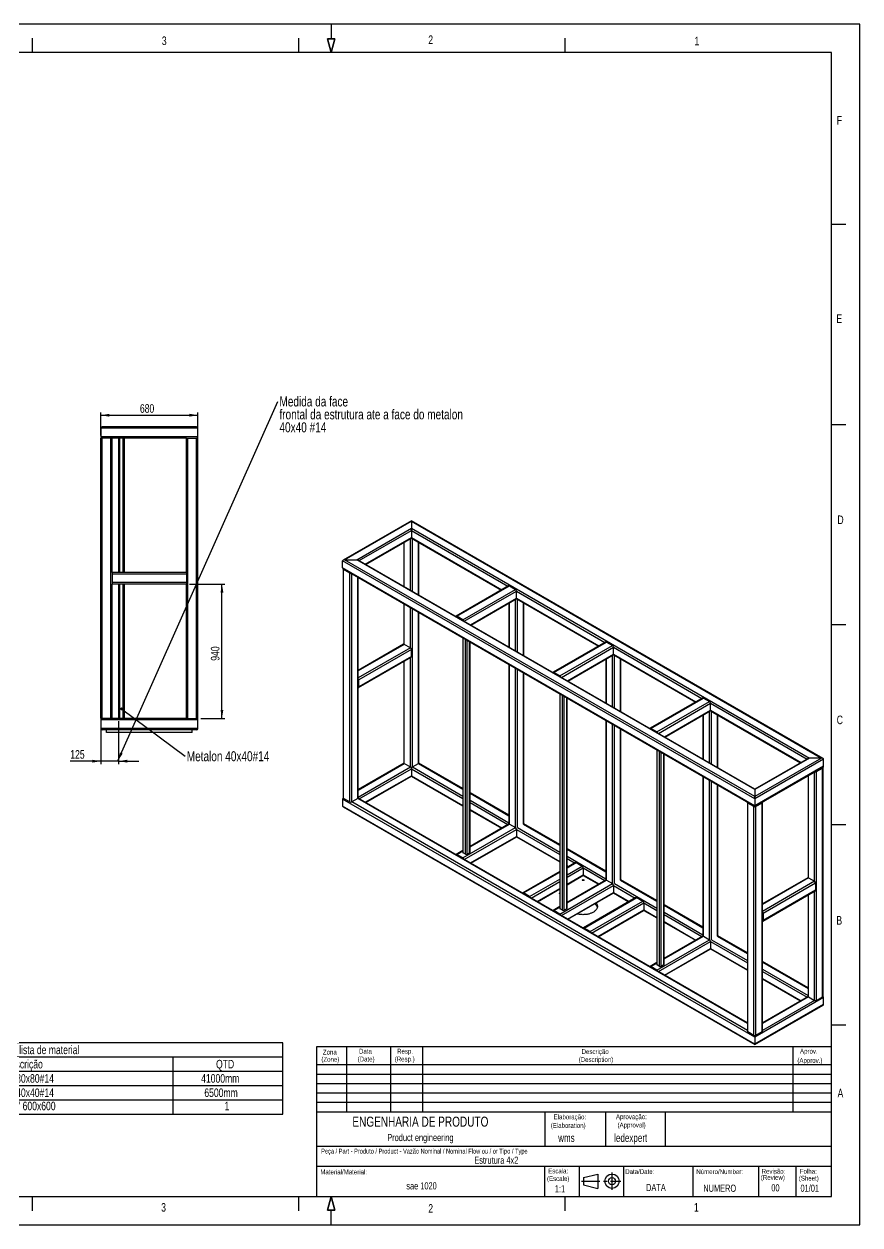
# Model space of a CAD drawing. Header units: millimetres. Extents: x 0 to 594, y 0 to 420.
# Drawn here: x 301.5 to 594, y 0 to 420 of the extents above; entities that cross this region are included whole.
import ezdxf

# ---------------------------------------------------------------- set-up
doc = ezdxf.new("R2010")
doc.units = ezdxf.units.MM
doc.linetypes.add('CENTER', pattern=[10.16, 6.35, -1.27, 1.27, -1.27])
for name, color, linetype in [('CENTRO', 1, 'CENTER'), ('COTAS', 1, 'Continuous'), ('FORMATO', 1, 'Continuous'), ('TEXTO', 5, 'Continuous'), ('TEXTO_02', 1, 'Continuous'), ('TRY-OUT', 1, 'Continuous')]:
    doc.layers.add(name, color=color, linetype=linetype)
doc.styles.add('SLDTEXTSTYLE0', font='TXT', dxfattribs={"width": 0.75})
doc.styles.add('SLDTEXTSTYLE4', font='TXT', dxfattribs={"width": 0.695122})
doc.dimstyles.new('SLDDIMSTYLE0', dxfattribs={"dimtxt": 3, "dimasz": 3, "dimexe": 0, "dimexo": 0.0625, "dimgap": 0.75, "dimtad": 1, "dimdec": 0, "dimlfac": 20, "dimrnd": 1e-09, "dimzin": 12, "dimdsep": 46, "dimtxsty": 'SLDTEXTSTYLE0', "dimsah": 1, "dimcen": 0.09, "dimadec": 0, "dimazin": 3, "dimtfac": 1, "dimtofl": 0, "dimtmove": 0, "dimatfit": 3, "dimfxl": 0, "dimfrac": 2, "dimtolj": 1, "dimtzin": 12, "dimarcsym": 0})
doc.dimstyles.new('SLDDIMSTYLE2', dxfattribs={"dimtxt": 0.18, "dimasz": 3, "dimexe": 0, "dimexo": 0.0625, "dimgap": 0, "dimtad": 0, "dimtih": 1, "dimtoh": 1, "dimdec": 0, "dimrnd": 1e-09, "dimzin": 0, "dimdsep": 46, "dimtxsty": 'Standard', "dimsah": 1, "dimcen": 0.09, "dimadec": 0, "dimazin": 0, "dimtfac": 3, "dimtdec": 0, "dimtofl": 0, "dimtmove": 0, "dimatfit": 3, "dimfxl": 0, "dimfrac": 2, "dimtolj": 1, "dimtzin": 0, "dimarcsym": 0})
doc.dimstyles.new('SLDDIMSTYLE3', dxfattribs={"dimtxt": 3, "dimasz": 3, "dimexe": 0, "dimexo": 0.0625, "dimgap": 0.75, "dimtad": 1, "dimdec": 0, "dimlfac": 20, "dimrnd": 1e-09, "dimzin": 12, "dimdsep": 46, "dimtxsty": 'SLDTEXTSTYLE0', "dimsah": 1, "dimcen": 0.09, "dimadec": 0, "dimazin": 3, "dimtfac": 1, "dimtmove": 0, "dimatfit": 0, "dimfxl": 0, "dimfrac": 2, "dimtolj": 1, "dimtzin": 12, "dimarcsym": 0})
doc.dimstyles.new('SLDDIMSTYLE4', dxfattribs={"dimtxt": 0.18, "dimasz": 1, "dimexe": 0, "dimexo": 0.0625, "dimgap": 0, "dimtad": 0, "dimtih": 1, "dimtoh": 1, "dimdec": 0, "dimrnd": 1e-09, "dimzin": 0, "dimdsep": 46, "dimtxsty": 'Standard', "dimblk1": 'DOT', "dimblk2": 'DOT', "dimsah": 1, "dimcen": 0.09, "dimadec": 0, "dimazin": 0, "dimtfac": 1, "dimtdec": 0, "dimtofl": 0, "dimtmove": 0, "dimatfit": 3, "dimldrblk": 'DOT', "dimfxl": 0, "dimfrac": 2, "dimtolj": 1, "dimtzin": 0, "dimarcsym": 0})

# ---------------------------------------------------------------- blocks, each defined once
blk = doc.blocks.new('SW_TABLEANNOTATION_0')
at = {"layer": 'COTAS', "color": 0}
for p, q in [((0, 0), (0, -25)), ((153.62, 0), (0, 0)), ((153.62, -25), (153.62, 0)), ((0, -5), (153.62, -5)), ((17.93, -5), (17.93, -25)), ((115.14, -5), (115.14, -25)), ((0, -10), (153.62, -10)), ((0, -15), (153.62, -15)), ((0, -20), (153.62, -20)), ((0, -25), (153.62, -25))]:
    blk.add_line(p, q, dxfattribs=at)
at = {"layer": 'COTAS', "color": 0, "char_height": 3, "attachment_point": 1, "style": 'SLDTEXTSTYLE0'}
for s, insert in [('lista de material', (61.42, -1)), ('item', (4.71, -6)), ('descrição', (56.82, -6)), ('QTD', (130.3, -6)), ('1', (7.86, -11)), ('Metalon 80x80#14', (48.82, -11)), ('41000mm', (125.09, -11)), ('2', (7.86, -16)), ('Metalon 40x40#14', (48.82, -16)), ('6500mm', (126.2, -16)), ('3', (7.86, -20.63)), ('chapa 3/4" 600x600', (47.5, -20.63)), ('1', (133.27, -20.63))]:
    blk.add_mtext(s, dxfattribs=dict(at, insert=insert))
blk = doc.blocks.new('_D_13')
at = {"layer": 'COTAS'}
for p, q in [((328.39, 176.15), (328.39, 161.2)), ((334.64, 176.15), (334.64, 161.2)), ((328.39, 162.2), (317.71, 162.2)), ((334.64, 162.2), (328.39, 162.2)), ((334.64, 162.2), (341.64, 162.2))]:
    blk.add_line(p, q, dxfattribs=at)
for points in [[(328.39, 162.2), (325.39, 162.7), (325.39, 161.7)], [(334.64, 162.2), (337.64, 161.7), (337.64, 162.7)]]:
    blk.add_solid(points, dxfattribs=at)
at = {"layer": 'COTAS', "insert": (317.71, 166.07), "char_height": 3, "attachment_point": 1, "style": 'SLDTEXTSTYLE0'}
blk.add_mtext('125', dxfattribs=at)
blk = doc.blocks.new('_D_14')
at = {"layer": 'COTAS'}
for p, q in [((328.39, 276.15), (328.39, 284.18)), ((328.39, 283.18), (362.39, 283.18)), ((362.39, 276.15), (362.39, 284.18))]:
    blk.add_line(p, q, dxfattribs=at)
for points in [[(328.39, 283.18), (331.39, 282.68), (331.39, 283.68)], [(362.39, 283.18), (359.39, 283.68), (359.39, 282.68)]]:
    blk.add_solid(points, dxfattribs=at)
at = {"layer": 'COTAS', "insert": (342.07, 287.04), "char_height": 3, "attachment_point": 1, "style": 'SLDTEXTSTYLE0'}
blk.add_mtext('680', dxfattribs=at)
blk = doc.blocks.new('_D_15')
at = {"layer": 'COTAS'}
for p, q in [((359.39, 224.15), (371.77, 224.15)), ((370.77, 177.15), (370.77, 224.15)), ((363.39, 177.15), (371.77, 177.15))]:
    blk.add_line(p, q, dxfattribs=at)
for points in [[(370.77, 224.15), (370.27, 221.15), (371.27, 221.15)], [(370.77, 177.15), (371.27, 180.15), (370.27, 180.15)]]:
    blk.add_solid(points, dxfattribs=at)
at = {"layer": 'COTAS', "insert": (366.9, 197.33), "char_height": 3, "attachment_point": 1, "rotation": 90, "style": 'SLDTEXTSTYLE0'}
blk.add_mtext('940', dxfattribs=at)
blk = doc.blocks.new('SW_NOTE_1')
at = {"layer": 'COTAS', "color": 0, "insert": (0.59, 1.77), "char_height": 3.5, "attachment_point": 1, "style": 'SLDTEXTSTYLE0'}
blk.add_mtext('Metalon 40x40#14', dxfattribs=at)
blk = doc.blocks.new('_DOT')
at = {"color": 0, "linetype": 'ByBlock', "lineweight": -2}
blk.add_line((-0.5, 0), (-1, 0), dxfattribs=at)
at = {"color": 0, "linetype": 'ByBlock', "const_width": 0.5}
blk.add_lwpolyline([(-0.25, 0, 1), (0.25, 0, 1)], format="xyb", close=True, dxfattribs=at)
blk = doc.blocks.new('SW_NOTE_2')
at = {"layer": 'COTAS', "color": 0, "char_height": 3.5, "attachment_point": 1, "style": 'SLDTEXTSTYLE0'}
for s, insert in [('Medida da face', (0.52, 1.8)), ('frontal da estrutura ate a face do metalon', (0.52, -2.72)), ('40x40 #14', (0.52, -7.25))]:
    blk.add_mtext(s, dxfattribs=dict(at, insert=insert))

msp = doc.modelspace()

# ---------------------------------------------------------------- linework, layer by layer
at = {"color": 7, "linetype": 'Continuous', "lineweight": 25}
for p, q in [((362.39043, 278.65064), (328.39043, 278.65064)), ((328.39043, 278.65064), (328.39043, 275.65064)), ((361.89043, 279.15064), (328.89043, 279.15064)), ((362.39043, 275.65064), (362.39043, 278.65064)), ((362.39043, 275.65064), (328.39043, 275.65064)), ((328.39043, 177.15064), (328.39043, 275.15064)), ((328.89043, 275.15064), (328.39043, 275.15064)), ((328.89043, 177.15064), (328.89043, 275.15064)), ((331.89043, 275.15064), (328.89043, 275.15064)), ((331.89043, 177.15064), (331.89043, 275.15064)), ((332.39043, 275.15064), (331.89043, 275.15064)), ((332.39043, 228.15064), (332.39043, 275.15064)), ((358.39043, 275.15064), (332.39043, 275.15064)), ((334.64043, 228.15064), (334.64043, 275.15064)), ((336.64043, 228.15064), (336.64043, 275.15064)), ((358.39043, 228.15064), (358.39043, 275.15064)), ((358.39043, 275.15064), (358.89043, 275.15064)), ((358.89043, 177.15064), (358.89043, 275.15064)), ((358.89043, 275.15064), (361.89043, 275.15064)), ((361.89043, 177.15064), (361.89043, 275.15064)), ((361.89043, 275.15064), (362.39043, 275.15064)), ((362.39043, 275.15064), (362.39043, 275.65064)), ((362.39043, 177.15064), (362.39043, 275.15064)), ((437.04092, 246.29776), (413.20644, 232.53841)), ((413.7064, 232.65796), (437.04092, 246.1287)), ((417.94904, 232.65796), (437.04092, 243.67947)), ((581.08356, 163.14372), (437.04092, 246.29776)), ((437.04092, 246.29776), (437.04092, 246.1287)), ((437.04092, 246.1287), (437.04092, 246.29776)), ((437.04092, 246.1287), (580.5836, 163.26327)), ((437.04092, 246.1287), (437.04092, 243.67947)), ((437.04092, 243.67947), (576.34096, 163.26327)), ((437.04092, 243.67947), (437.04092, 242.863)), ((437.04092, 242.863), (437.04092, 243.67947)), ((421.07078, 231.02488), (437.04092, 240.24425)), ((437.04092, 242.863), (437.04092, 240.41338)), ((437.04092, 240.41338), (437.04092, 240.24425)), ((437.04092, 240.24425), (437.04092, 240.41338)), ((437.04092, 240.24425), (468.56741, 222.04439)), ((434.4196, 238.73099), (434.4196, 223.31877)), ((439.66224, 220.29226), (439.66224, 238.73099)), ((412.99929, 229.80007), (412.99929, 232.24969)), ((557.24907, 148.97607), (412.99929, 232.24969)), ((413.7064, 232.65796), (417.94904, 232.65796)), ((557.24907, 149.79254), (413.7064, 232.65796)), ((557.24907, 152.24176), (417.94904, 232.65796)), ((557.24907, 152.41083), (418.449, 232.53841)), ((358.39043, 228.15064), (332.39043, 228.15064)), ((332.39043, 228.15064), (332.39043, 227.65064)), ((358.39043, 227.65064), (332.39043, 227.65064)), ((332.39043, 227.65064), (332.39043, 224.65064)), ((358.39043, 228.15064), (358.39043, 227.65064)), ((358.39043, 227.65064), (358.39043, 224.65064)), ((557.24907, 146.52644), (412.99929, 229.80007)), ((413.2064, 229.3918), (413.2064, 149.3708)), ((413.20644, 229.51136), (557.24907, 146.35731)), ((415.47416, 227.96309), (413.35284, 229.1877)), ((413.35284, 149.1667), (413.35284, 229.1877)), ((415.65094, 228.06514), (413.52962, 229.28975)), ((415.47416, 147.94209), (415.47416, 227.96309)), ((358.39043, 224.65064), (332.39043, 224.65064)), ((332.39043, 224.65064), (332.39043, 224.15064)), ((358.39043, 224.15064), (332.39043, 224.15064)), ((332.39043, 177.15064), (332.39043, 224.15064)), ((334.64043, 177.15064), (334.64043, 224.15064)), ((336.64043, 177.15064), (336.64043, 224.15064)), ((358.39043, 224.65064), (358.39043, 224.15064)), ((358.39043, 177.15064), (358.39043, 224.15064)), ((418.44904, 149.3708), (418.44904, 226.48487)), ((471.08562, 223.49813), (452.70084, 212.88482)), ((452.95082, 212.86007), (471.3356, 223.47337)), ((471.3356, 223.47337), (473.45692, 222.24876)), ((455.07214, 211.63545), (473.45692, 222.24876)), ((457.84034, 209.79827), (473.7069, 218.95784)), ((473.81047, 219.18677), (473.81047, 221.63639)), ((473.81051, 219.01761), (502.50853, 202.4506)), ((434.4196, 217.26526), (434.4196, 203.10427)), ((439.66224, 161.61692), (439.66224, 214.23875)), ((471.18915, 217.50438), (471.18915, 202.09216)), ((476.43179, 199.06565), (476.43179, 217.50438)), ((455.07214, 211.63545), (452.95082, 212.86007)), ((452.95082, 212.65593), (455.07214, 211.43132)), ((434.31607, 203.08116), (418.44904, 193.92131)), ((436.68737, 201.83179), (434.56605, 203.0564)), ((455.06105, 205.3492), (455.06105, 130.28726)), ((457.55811, 130.28726), (457.55811, 203.90768)), ((505.02674, 203.90433), (486.64197, 193.29103)), ((486.89195, 193.26627), (505.27672, 203.87958)), ((489.01327, 192.04166), (507.39804, 202.65497)), ((505.27672, 203.87958), (507.39804, 202.65497)), ((507.7516, 199.59297), (507.7516, 202.04259)), ((418.55257, 187.92757), (436.93735, 198.54087)), ((437.04092, 201.21942), (418.65614, 190.60611)), ((437.04092, 198.76979), (418.65614, 188.15649)), ((437.04092, 198.76979), (437.04092, 201.21942)), ((491.78146, 190.20448), (507.64802, 199.36405)), ((505.13028, 197.91058), (505.13028, 182.49837)), ((507.75164, 199.42382), (536.44966, 182.8568)), ((510.37292, 179.47186), (510.37292, 197.91058)), ((434.4196, 197.08741), (434.4196, 161.61692)), ((471.18915, 196.03865), (471.18915, 140.27073)), ((489.01327, 192.04166), (486.89195, 193.26627)), ((418.47937, 188.25854), (418.47937, 190.70816)), ((418.65614, 188.15649), (418.65614, 190.60611)), ((476.43179, 140.27073), (476.43179, 193.01214)), ((486.89195, 193.06214), (489.01327, 191.83752)), ((489.00218, 185.75541), (489.00218, 110.69347)), ((491.49923, 110.69347), (491.49923, 184.31389)), ((538.96787, 184.31054), (520.58309, 173.69723)), ((520.83307, 173.67248), (539.21785, 184.28578)), ((522.95439, 172.44787), (541.33917, 183.06117)), ((539.21785, 184.28578), (541.33917, 183.06117)), ((541.69272, 179.99918), (541.69272, 182.4488)), ((328.89043, 177.15064), (328.39043, 177.15064)), ((328.39043, 176.65064), (328.39043, 173.65064)), ((362.39043, 176.65064), (328.39043, 176.65064)), ((331.89043, 177.15064), (328.89043, 177.15064)), ((332.39043, 177.15064), (331.89043, 177.15064)), ((358.39043, 177.15064), (332.39043, 177.15064)), ((358.39043, 177.15064), (358.89043, 177.15064)), ((358.89043, 177.15064), (361.89043, 177.15064)), ((361.89043, 177.15064), (362.39043, 177.15064)), ((362.39043, 176.65064), (362.39043, 177.15064)), ((362.39043, 173.65064), (362.39043, 176.65064)), ((505.13028, 176.44485), (505.13028, 120.67694)), ((525.72259, 170.61068), (541.58915, 179.77025)), ((539.0714, 178.31679), (539.0714, 162.90457)), ((541.69276, 179.83002), (573.21921, 161.63019)), ((544.31404, 159.87806), (544.31404, 178.31679)), ((362.39043, 173.65064), (328.39043, 173.65064)), ((361.89043, 173.15064), (328.89043, 173.15064)), ((330.39043, 172.19864), (330.39043, 173.15064)), ((360.39043, 172.19864), (360.39043, 173.15064)), ((510.37292, 120.67694), (510.37292, 173.41834)), ((522.95439, 172.44787), (520.83307, 173.67248)), ((520.83307, 173.46834), (522.95439, 172.24373)), ((360.39043, 172.19864), (330.39043, 172.19864)), ((522.9433, 166.16161), (522.9433, 91.09967)), ((525.44036, 91.09967), (525.44036, 164.72009)), ((434.45136, 161.51568), (418.44904, 152.27773)), ((434.56605, 161.41282), (436.68737, 160.18821)), ((437.04092, 160.10367), (437.04092, 159.57584)), ((437.04092, 159.57584), (437.04092, 160.10367)), ((437.39447, 160.18821), (439.51579, 161.41282)), ((455.06105, 152.6078), (439.63047, 161.51568)), ((580.5836, 163.26327), (557.24907, 149.79254)), ((576.34096, 163.26327), (557.24907, 152.24176)), ((575.841, 163.14372), (557.24907, 152.41083)), ((581.2907, 162.855), (557.24907, 148.97607)), ((581.2907, 160.40538), (557.24907, 146.52644)), ((557.24907, 146.35731), (581.08356, 160.11667)), ((580.5836, 163.26327), (576.34096, 163.26327)), ((578.63905, 158.67045), (580.76037, 159.89506)), ((578.81583, 158.5684), (580.93715, 159.79301)), ((580.93715, 79.77201), (580.93715, 159.79301)), ((581.0836, 79.97611), (581.0836, 159.99711)), ((581.2907, 160.40538), (581.2907, 162.855)), ((421.07078, 147.73772), (437.04092, 156.95708)), ((437.04092, 159.57584), (437.04092, 157.12621)), ((437.04092, 157.12621), (437.04092, 156.95708)), ((437.04092, 156.95708), (437.04092, 157.12621)), ((437.04092, 156.95708), (455.06105, 146.55428)), ((539.0714, 156.85106), (539.0714, 101.08314)), ((575.84096, 157.09018), (575.84096, 121.46346)), ((578.81583, 78.5474), (578.81583, 158.5684)), ((544.31404, 101.08314), (544.31404, 153.82455)), ((557.24907, 152.41083), (557.24907, 152.24176)), ((557.24907, 152.24176), (557.24907, 152.41083)), ((557.24907, 152.24176), (557.24907, 149.79254)), ((412.99929, 148.96253), (412.99929, 146.51291)), ((557.24907, 65.6889), (412.99929, 148.96253)), ((413.23816, 149.26956), (413.20644, 149.25124)), ((415.47416, 147.94209), (413.35284, 149.1667)), ((418.30259, 149.1667), (416.18127, 147.94209)), ((554.62775, 70.63692), (418.449, 149.25124)), ((471.18915, 143.29724), (457.55811, 151.16628)), ((554.62775, 147.75099), (554.62775, 67.72999)), ((556.89552, 146.32227), (554.7742, 147.54689)), ((554.7742, 67.52589), (554.7742, 147.54689)), ((557.0723, 146.42433), (554.95098, 147.64894)), ((557.24907, 149.79254), (557.24907, 148.97607)), ((557.24907, 148.97607), (557.24907, 149.79254)), ((557.24907, 148.97607), (557.24907, 146.52644)), ((559.54717, 147.64894), (557.42585, 146.42433)), ((559.72395, 147.54689), (557.60263, 146.32227)), ((559.72395, 67.52589), (559.72395, 147.54689)), ((559.87039, 67.72999), (559.87039, 147.75099)), ((557.24907, 63.23928), (412.99929, 146.51291)), ((413.20644, 146.22419), (557.24907, 63.07015)), ((457.55811, 145.11276), (468.56741, 138.75723)), ((556.89552, 66.30128), (556.89552, 146.32227)), ((557.24907, 146.52644), (557.24907, 146.35731)), ((557.24907, 146.35731), (557.24907, 146.52644)), ((557.60263, 66.30128), (557.60263, 146.32227)), ((455.07214, 128.34829), (473.45692, 138.9616)), ((471.08562, 140.21096), (457.55811, 132.4017)), ((471.3356, 140.18621), (473.45692, 138.9616)), ((489.00218, 133.014), (476.43179, 140.27073)), ((457.84034, 126.51111), (473.7069, 135.67068)), ((473.77871, 135.74881), (489.00218, 126.96049)), ((473.81047, 138.34922), (473.81047, 135.8996)), ((455.06105, 130.96018), (452.70084, 129.59766)), ((505.13028, 123.70345), (491.49923, 131.57248)), ((455.07214, 128.34829), (452.95082, 129.5729)), ((455.07214, 128.14416), (452.95082, 129.36877)), ((456.02674, 129.63413), (455.17821, 130.12398)), ((457.44095, 130.12398), (456.59242, 129.63413)), ((494.42014, 126.74023), (491.49923, 125.05402)), ((494.67012, 126.71548), (496.79144, 125.49086)), ((489.00218, 123.6125), (476.03537, 116.12692)), ((491.49923, 125.51897), (491.90193, 125.2865)), ((491.49923, 119.00051), (497.04142, 122.19995)), ((497.11323, 122.27807), (502.50853, 119.16344)), ((497.145, 124.87849), (497.145, 122.42887)), ((489.01327, 108.7545), (507.39804, 119.3678)), ((505.02674, 120.61717), (491.49923, 112.8079)), ((505.27672, 120.59241), (507.39804, 119.3678)), ((507.7516, 118.75543), (507.7516, 116.30581)), ((522.9433, 113.42021), (510.37292, 120.67694)), ((575.73742, 121.44034), (559.87039, 112.2805)), ((578.46228, 119.57861), (560.0775, 108.9653)), ((575.9874, 121.41559), (578.10872, 120.19098)), ((578.46228, 119.57861), (578.46228, 117.12898)), ((478.40667, 114.87756), (476.28535, 116.10217)), ((478.40667, 114.67342), (476.28535, 115.89803)), ((481.17486, 113.04037), (489.00218, 117.55899)), ((491.78146, 106.91731), (507.64802, 116.07689)), ((515.63335, 114.49411), (497.24857, 103.8808)), ((497.49855, 103.85605), (515.88333, 114.46935)), ((507.71983, 116.15501), (513.11513, 113.04037)), ((515.88333, 114.46935), (518.00465, 113.24474)), ((559.97393, 106.28676), (578.3587, 116.90006)), ((578.46228, 117.12898), (560.0775, 106.51568)), ((575.84096, 115.4466), (575.84096, 79.97611)), ((489.00218, 111.36638), (486.64197, 110.00386)), ((489.01327, 108.7545), (486.89195, 109.97911)), ((489.01327, 108.55036), (486.89195, 109.77497)), ((489.96786, 110.04034), (489.11933, 110.53018)), ((491.38208, 110.53018), (490.53355, 110.04034)), ((499.61987, 102.63144), (518.00465, 113.24474)), ((502.38806, 100.79425), (518.25463, 109.95382)), ((518.32644, 110.03195), (522.9433, 107.36669)), ((518.3582, 112.63237), (518.3582, 110.18275)), ((539.0714, 104.10965), (525.44036, 111.97869)), ((525.44036, 105.92517), (536.44966, 99.56964)), ((559.90072, 109.06735), (559.90072, 106.61773)), ((560.0775, 108.9653), (560.0775, 106.51568)), ((499.61987, 102.63144), (497.49855, 103.85605)), ((499.61987, 102.4273), (497.49855, 103.65191)), ((538.96787, 101.02337), (525.44036, 93.21411)), ((539.21785, 100.99862), (541.33917, 99.77401)), ((554.62775, 95.12917), (544.31404, 101.08314)), ((522.95439, 89.1607), (541.33917, 99.77401)), ((541.69272, 99.16164), (541.69272, 96.71201)), ((525.72259, 87.32352), (541.58915, 96.48309)), ((541.66096, 96.56122), (554.62775, 89.07565)), ((522.9433, 91.77259), (520.58309, 90.41007)), ((522.95439, 89.1607), (520.83307, 90.38531)), ((522.95439, 88.95657), (520.83307, 90.18118)), ((523.90899, 90.44655), (523.06046, 90.93639)), ((525.3232, 90.93639), (524.47467, 90.44655)), ((575.84096, 82.88304), (559.87039, 92.10265)), ((559.87039, 86.04914), (573.21921, 78.34303)), ((575.841, 79.85655), (559.87039, 70.63692)), ((581.08356, 79.85655), (581.05183, 79.87487)), ((581.2907, 79.56784), (557.24907, 65.6889)), ((581.2907, 77.11822), (557.24907, 63.23928)), ((557.24907, 63.07015), (581.08356, 76.8295)), ((575.9874, 79.77201), (578.10872, 78.5474)), ((578.81583, 78.5474), (580.93715, 79.77201)), ((581.2907, 77.11822), (581.2907, 79.56784)), ((556.89552, 66.30128), (554.7742, 67.52589)), ((559.72395, 67.52589), (557.60263, 66.30128)), ((557.24907, 66.21673), (557.24907, 65.6889)), ((557.24907, 65.6889), (557.24907, 66.21673)), ((557.24907, 65.6889), (557.24907, 63.23928)), ((557.24907, 63.23928), (557.24907, 63.07015)), ((557.24907, 63.07015), (557.24907, 63.23928))]:
    msp.add_line(p, q, dxfattribs=at)
at = {"color": 1, "linetype": 'Continuous', "lineweight": 25}
for p, q in [((335.04043, 228.15064), (335.04043, 275.15064)), ((336.24043, 228.15064), (336.24043, 275.15064)), ((418.80263, 232.33426), (437.04092, 242.863)), ((420.9243, 231.10945), (437.04092, 240.41338)), ((436.68737, 222.00962), (436.68737, 240.04014)), ((437.04092, 242.863), (470.83556, 223.35377)), ((437.04092, 240.41338), (468.71389, 222.12896)), ((437.39447, 221.60142), (437.39447, 240.04014)), ((434.56605, 223.23423), (434.56605, 238.81553)), ((439.51579, 220.3768), (439.51579, 238.81553)), ((413.52962, 229.28975), (413.52962, 229.32479)), ((415.65094, 228.06514), (415.65094, 228.10017)), ((416.18127, 147.94209), (416.18127, 227.79402)), ((335.04043, 177.15064), (335.04043, 224.15064)), ((336.24043, 177.15064), (336.24043, 224.15064)), ((418.30259, 149.1667), (418.30259, 226.56941)), ((455.57218, 211.10765), (473.81047, 221.63639)), ((457.69385, 209.88284), (473.81047, 219.18677)), ((473.45692, 200.78301), (473.45692, 218.81353)), ((473.81047, 221.63639), (504.77668, 203.75997)), ((473.81047, 219.18677), (502.65502, 202.53516)), ((474.16403, 200.37481), (474.16403, 218.81353)), ((434.56605, 203.0564), (434.56605, 217.18072)), ((436.68737, 201.83179), (436.68737, 215.9561)), ((437.39447, 160.18821), (437.39447, 215.5479)), ((439.51579, 161.41282), (439.51579, 214.32329)), ((471.3356, 202.00762), (471.3356, 217.58892)), ((476.28535, 199.15019), (476.28535, 217.58892)), ((452.92053, 212.63841), (452.95085, 212.65591)), ((455.0422, 211.4136), (455.07252, 211.4311)), ((434.56605, 203.0564), (418.44904, 193.75225)), ((436.68737, 201.83179), (418.44904, 191.30303)), ((455.17821, 130.12398), (455.17821, 205.28157)), ((456.02674, 129.63413), (456.02674, 204.79172)), ((456.59242, 129.63413), (456.59242, 204.46516)), ((457.44095, 130.12398), (457.44095, 203.97532)), ((489.51331, 191.51385), (507.7516, 202.04259)), ((507.7516, 202.04259), (538.71781, 184.16618)), ((436.68737, 160.18821), (436.68737, 198.39656)), ((491.63497, 190.28904), (507.7516, 199.59297)), ((505.27672, 182.41383), (505.27672, 197.99513)), ((507.39804, 181.18921), (507.39804, 199.21974)), ((507.7516, 199.59297), (536.59614, 182.94137)), ((508.10515, 180.78101), (508.10515, 199.21974)), ((510.22647, 179.5564), (510.22647, 197.99513)), ((434.56605, 161.41282), (434.56605, 197.17195)), ((471.3356, 140.18621), (471.3356, 195.95411)), ((473.45692, 138.9616), (473.45692, 194.72949)), ((474.16403, 138.9616), (474.16403, 194.32129)), ((418.47937, 190.70773), (418.44904, 190.69022)), ((476.28535, 140.18621), (476.28535, 193.09668)), ((486.86166, 193.04462), (486.89198, 193.06212)), ((488.98332, 191.81981), (489.01364, 191.83731)), ((418.47937, 188.25851), (418.44904, 188.241)), ((489.11933, 110.53018), (489.11933, 185.68777)), ((489.96786, 110.04034), (489.96786, 185.19793)), ((490.53355, 110.04034), (490.53355, 184.87137)), ((491.38208, 110.53018), (491.38208, 184.38152)), ((523.45443, 171.92006), (541.69272, 182.4488)), ((541.69272, 182.4488), (575.48736, 162.93957)), ((525.5761, 170.69525), (541.69272, 179.99918)), ((539.21785, 162.82003), (539.21785, 178.40133)), ((541.33917, 161.59542), (541.33917, 179.62594)), ((541.69272, 179.99918), (573.3657, 161.71476)), ((542.04628, 161.18722), (542.04628, 179.62594)), ((544.1676, 159.9626), (544.1676, 178.40133)), ((505.27672, 120.59241), (505.27672, 176.36031)), ((507.39804, 119.3678), (507.39804, 175.1357)), ((508.10515, 119.3678), (508.10515, 174.72749)), ((510.22647, 120.59241), (510.22647, 173.50288)), ((520.80278, 173.45082), (520.8331, 173.46833)), ((522.92445, 172.22601), (522.95477, 172.24351)), ((523.06046, 90.93639), (523.06046, 166.09398)), ((523.90899, 90.44655), (523.90899, 165.60413)), ((524.47467, 90.44655), (524.47467, 165.27757)), ((525.3232, 90.93639), (525.3232, 164.78773)), ((418.44904, 152.10867), (434.56605, 161.41282)), ((418.44904, 149.65944), (436.68737, 160.18821)), ((437.39447, 160.18821), (455.06105, 149.98951)), ((439.51579, 161.41282), (455.06105, 152.43873)), ((580.76037, 159.89506), (580.76037, 159.9301)), ((418.80263, 149.0471), (437.04092, 159.57584)), ((420.9243, 147.82228), (437.04092, 157.12621)), ((437.04092, 159.57584), (455.06105, 149.17304)), ((437.04092, 157.12621), (455.06105, 146.72341)), ((539.21785, 100.99862), (539.21785, 156.76652)), ((541.33917, 99.77401), (541.33917, 155.5419)), ((575.9874, 121.41559), (575.9874, 157.17472)), ((578.10872, 120.19098), (578.10872, 158.39933)), ((578.63905, 158.67045), (578.63905, 158.70549)), ((542.04628, 99.77401), (542.04628, 155.1337)), ((544.1676, 100.99862), (544.1676, 153.90909)), ((554.62775, 68.01863), (416.18127, 147.94209)), ((554.62775, 70.46786), (418.30259, 149.1667)), ((457.55811, 150.99721), (471.18915, 143.12818)), ((457.55811, 148.54799), (471.18915, 140.67896)), ((457.55811, 147.73152), (470.83556, 140.06661)), ((554.95098, 147.64894), (554.95098, 147.68398)), ((559.54717, 147.64894), (559.54717, 147.68398)), ((457.55811, 145.28189), (468.71389, 138.8418)), ((557.0723, 146.42433), (557.0723, 146.45936)), ((557.42585, 146.42433), (557.42585, 146.45936)), ((457.55811, 132.23263), (471.3356, 140.18621)), ((474.16403, 138.9616), (489.00218, 130.39571)), ((476.28535, 140.18621), (489.00218, 132.84494)), ((455.57218, 127.82048), (473.81047, 138.34922)), ((457.69385, 126.59567), (473.81047, 135.8996)), ((473.81047, 138.34922), (489.00218, 129.57924)), ((473.81047, 135.8996), (489.00218, 127.12962)), ((452.95082, 129.5729), (455.06105, 130.79111)), ((491.49923, 131.40342), (505.13028, 123.53438)), ((452.92053, 129.35125), (452.95085, 129.36875)), ((455.0422, 128.12644), (455.07252, 128.14394)), ((491.49923, 128.95419), (505.13028, 121.08516)), ((491.49923, 128.13772), (494.17008, 126.59587)), ((491.49923, 124.88496), (494.67012, 126.71548)), ((476.28535, 116.10217), (489.00218, 123.44344)), ((491.49923, 125.6881), (492.04842, 125.37106)), ((491.49923, 122.43574), (496.79144, 125.49086)), ((491.49923, 121.61926), (497.145, 124.87849)), ((491.49923, 119.16964), (497.145, 122.42887)), ((497.145, 124.87849), (504.77668, 120.47281)), ((497.145, 122.42887), (502.65502, 119.248)), ((478.40667, 114.87756), (489.00218, 120.99422)), ((478.90671, 114.34975), (489.00218, 120.17774)), ((481.02837, 113.12494), (489.00218, 117.72812)), ((489.51331, 108.22669), (507.7516, 118.75543)), ((491.49923, 112.63884), (505.27672, 120.59241)), ((507.7516, 118.75543), (515.38329, 114.34975)), ((508.10515, 119.3678), (522.9433, 110.80192)), ((510.22647, 120.59241), (522.9433, 113.25114)), ((575.9874, 121.41559), (559.87039, 112.11144)), ((578.10872, 120.19098), (559.87039, 109.66221)), ((476.25506, 115.88052), (476.28537, 115.89802)), ((478.37672, 114.6557), (478.40704, 114.67321)), ((491.63497, 107.00188), (507.7516, 116.30581)), ((507.7516, 116.30581), (513.26162, 113.12494)), ((575.9874, 79.77201), (575.9874, 115.53114)), ((578.10872, 78.5474), (578.10872, 116.75575)), ((486.86166, 109.75746), (486.89198, 109.77496)), ((486.89195, 109.97911), (489.00218, 111.19732)), ((500.11991, 102.10363), (518.3582, 112.63237)), ((502.24158, 100.87882), (518.3582, 110.18275)), ((518.3582, 112.63237), (522.9433, 109.98545)), ((518.3582, 110.18275), (522.9433, 107.53582)), ((525.44036, 111.80962), (539.0714, 103.94059)), ((525.44036, 109.3604), (539.0714, 101.49137)), ((488.98332, 108.53264), (489.01364, 108.55015)), ((525.44036, 108.54393), (538.71781, 100.87902)), ((525.44036, 106.0943), (536.59614, 99.65421)), ((559.90072, 109.06692), (559.87039, 109.04941)), ((559.90072, 106.6177), (559.87039, 106.60019)), ((497.46826, 103.63439), (497.49858, 103.6519)), ((499.58993, 102.40958), (499.62024, 102.42709)), ((525.44036, 93.04504), (539.21785, 100.99862)), ((544.1676, 100.99862), (554.62775, 94.9601)), ((523.45443, 88.6329), (541.69272, 99.16164)), ((525.5761, 87.40808), (541.69272, 96.71201)), ((541.69272, 99.16164), (554.62775, 91.6944)), ((541.69272, 96.71201), (554.62775, 89.24478)), ((542.04628, 99.77401), (554.62775, 92.51088)), ((520.80278, 90.16366), (520.8331, 90.18116)), ((520.83307, 90.38531), (522.9433, 91.60352)), ((522.92445, 88.93885), (522.95477, 88.95635)), ((559.87039, 91.93359), (575.84096, 82.71398)), ((559.87039, 89.48436), (575.84096, 80.26475)), ((559.87039, 88.66789), (575.48736, 79.65241)), ((559.87039, 86.21827), (573.3657, 78.42759)), ((575.9874, 79.77201), (559.87039, 70.46786)), ((578.10872, 78.5474), (559.87039, 68.01863))]:
    msp.add_line(p, q, dxfattribs=at)
at = {"color": 7, "linetype": 'Continuous', "lineweight": 25, "flags": 128}
for points in [[(413.35284, 229.1877), (413.29066, 229.23144), (413.24446, 229.28134), (413.216, 229.33549), (413.2064, 229.3918), (413.216, 229.44811), (413.23816, 229.49304)], [(452.62903, 212.80669), (452.65685, 212.84832), (452.70082, 212.88481), (452.7544, 212.90465), (452.81552, 212.9071), (452.88185, 212.89204), (452.95082, 212.86007)], [(486.57016, 193.2129), (486.59798, 193.25453), (486.64195, 193.29101), (486.69552, 193.31086), (486.75665, 193.3133), (486.82297, 193.29825), (486.89195, 193.26627)], [(418.44904, 187.90445), (418.49901, 187.90773), (418.55259, 187.92758), (418.59656, 187.96406), (418.62923, 188.01579), (418.64935, 188.08076), (418.65614, 188.15649)], [(520.51128, 173.6191), (520.5391, 173.66073), (520.58307, 173.69722), (520.63665, 173.71706), (520.69777, 173.71951), (520.7641, 173.70445), (520.83307, 173.67248)], [(580.93715, 159.79301), (580.99933, 159.83675), (581.04554, 159.88665), (581.07399, 159.9408), (581.0836, 159.99711), (581.07399, 160.05342), (581.0513, 160.09917)], [(554.7742, 147.54689), (554.71202, 147.59063), (554.66581, 147.64053), (554.63736, 147.69468), (554.62775, 147.75099), (554.63736, 147.8073), (554.65952, 147.85223)], [(559.83863, 147.85223), (559.86079, 147.8073), (559.87039, 147.75099), (559.86079, 147.69468), (559.83233, 147.64053), (559.78613, 147.59063), (559.72395, 147.54689)], [(452.95082, 129.5729), (452.88185, 129.60488), (452.81552, 129.61993), (452.7544, 129.61749), (452.70082, 129.59765), (452.65685, 129.56116), (452.62903, 129.51953)], [(497.35713, 120.71435), (497.40322, 120.68004), (497.43308, 120.6402), (497.44485, 120.59732), (497.43777, 120.5541), (497.4123, 120.51326), (497.37003, 120.47735), (497.31362, 120.44864), (497.24662, 120.42894), (497.17323, 120.41947), (497.09807, 120.42083), (497.02585, 120.43294), (496.96112, 120.45504), (496.90795, 120.48574), (496.86967, 120.5231), (496.84869, 120.56479), (496.84633, 120.60818), (496.86273, 120.65055), (496.89687, 120.68923), (496.9466, 120.72179), (497.0088, 120.74619), (497.07955, 120.7609), (497.15442, 120.76498), (497.22869, 120.75819), (497.29771, 120.74095), (497.35713, 120.71435)], [(476.28535, 116.10217), (476.21637, 116.13414), (476.15005, 116.1492), (476.08892, 116.14676), (476.03535, 116.12691), (475.99138, 116.09043), (475.96356, 116.0488)], [(489.00218, 115.86457), (488.953, 115.89344), (488.91472, 115.93081), (488.89374, 115.9725), (488.89138, 116.01589), (488.90778, 116.05825), (488.94192, 116.09693), (488.99165, 116.1295), (489.00218, 116.13461)], [(486.89195, 109.97911), (486.82297, 110.01108), (486.75665, 110.02614), (486.69552, 110.0237), (486.64195, 110.00385), (486.59798, 109.96737), (486.57016, 109.92573)], [(501.67518, 112.62883), (501.69035, 112.6099), (501.80578, 112.45234), (501.90484, 112.29111), (501.98717, 112.12678), (502.0525, 111.95992), (502.10059, 111.79112), (502.13128, 111.62097), (502.14445, 111.45006), (502.14006, 111.27901), (502.11812, 111.10841), (502.07871, 110.93886), (502.02198, 110.77096), (501.94812, 110.60529), (501.85738, 110.44244), (501.75009, 110.28297), (501.62663, 110.12746), (501.48742, 109.97644), (501.33296, 109.83045), (501.16379, 109.68999), (500.98051, 109.55557), (500.78375, 109.42765), (500.57421, 109.30669), (500.35262, 109.1931), (500.11977, 109.08729), (499.87647, 108.98963), (499.62358, 108.90047), (499.36198, 108.8201), (499.09259, 108.74883), (498.81636, 108.68689), (498.53426, 108.63451), (498.24728, 108.59187), (497.95643, 108.55912), (497.66273, 108.53637), (497.36721, 108.52371), (497.0709, 108.52117), (496.77486, 108.52877), (496.48012, 108.54649), (496.18772, 108.57425), (495.89868, 108.61196), (495.61401, 108.65949), (495.33472, 108.71668), (495.0618, 108.78331), (495.029, 108.79207)], [(501.17381, 112.3394), (501.25018, 112.27774), (501.41206, 112.13446), (501.55896, 111.98589), (501.69035, 111.83255), (501.80578, 111.67499), (501.90484, 111.51376), (501.98717, 111.34943), (502.0525, 111.18257), (502.09946, 111.01862)], [(560.0775, 106.51568), (560.07071, 106.43995), (560.05059, 106.37498), (560.01792, 106.32325), (559.97395, 106.28677), (559.92037, 106.26692), (559.87039, 106.26364)], [(497.49855, 103.85605), (497.42957, 103.88802), (497.36325, 103.90308), (497.30213, 103.90064), (497.24855, 103.88079), (497.20458, 103.84431), (497.17676, 103.80267)], [(520.83307, 90.38531), (520.7641, 90.41729), (520.69777, 90.43234), (520.63665, 90.4299), (520.58307, 90.41006), (520.5391, 90.37357), (520.51128, 90.33194)]]:
    msp.add_lwpolyline(points, dxfattribs=at)
at = {"color": 7, "linetype": 'Continuous', "lineweight": 25}
for centre, radius, start, end in [((328.89043, 278.65064), 0.5, 90, 180), ((361.89043, 278.65064), 0.5, 0, 90), ((328.89043, 275.65064), 0.5, 180, 270), ((361.89043, 275.65064), 0.5, 270, 0), ((437.04092, 240.96874), 0.84416, 258.009377, 281.990623), ((413.58976, 229.41399), 0.13803, 201.0357129, 244.1705096), ((415.82877, 228.65015), 0.77317, 242.7008892, 283.0303104), ((415.81491, 228.36924), 0.34549, 241.6665321, 264.2546766), ((471.18914, 223.26893), 0.25149, 54.3824225, 114.307119), ((473.04286, 221.60146), 0.7684, 2.6054785, 57.3945217), ((473.56547, 219.15972), 0.24649, 305.0133329, 6.2988475), ((452.8733, 212.5417), 0.13805, 55.838544, 98.9469069), ((454.65456, 210.98491), 0.77303, 16.970983, 57.3038462), ((454.89085, 211.13733), 0.34539, 35.7588667, 58.3392464), ((434.41959, 202.85196), 0.25149, 54.3824225, 114.307119), ((436.27331, 201.18449), 0.7684, 2.6054785, 57.3945217), ((505.13026, 203.67514), 0.25149, 54.3824225, 114.307119), ((506.98399, 202.00766), 0.7684, 2.6054785, 57.3945217), ((436.79592, 198.74275), 0.24649, 305.0133329, 6.2988475), ((507.5066, 199.56593), 0.24649, 305.0133328, 6.2988475), ((417.88391, 190.56973), 0.77309, 2.6972178, 43.0300689), ((418.13406, 190.69814), 0.34546, 1.6630562, 24.2472697), ((486.81443, 192.94791), 0.13805, 55.838544, 98.9469069), ((488.59569, 191.39112), 0.77303, 16.970983, 57.3038462), ((488.83198, 191.54354), 0.34539, 35.7588667, 58.3392464), ((418.34166, 188.24851), 0.13807, 321.0496532, 4.1648284), ((539.07139, 184.08134), 0.25149, 54.3824225, 114.307119), ((540.92512, 182.41387), 0.7684, 2.6054785, 57.3945217), ((328.89043, 176.65064), 0.5, 90, 180), ((361.89043, 176.65064), 0.5, 0, 90), ((541.44772, 179.97213), 0.24649, 305.0133328, 6.2988475), ((328.89043, 173.65064), 0.5, 180, 270), ((361.89043, 173.65064), 0.5, 270, 0), ((520.75556, 173.35411), 0.13805, 55.838544, 98.9469069), ((522.53681, 171.79732), 0.77303, 16.970983, 57.3038462), ((522.7731, 171.94974), 0.34539, 35.7588667, 58.3392464), ((434.66983, 161.64188), 0.25147, 185.6947993, 245.6253417), ((437.04092, 160.87056), 0.76851, 242.6096722, 297.3903278), ((439.41201, 161.64188), 0.25147, 294.3746583, 354.3052007), ((580.70024, 160.0193), 0.13803, 295.8294904, 338.9642871), ((578.46123, 159.25546), 0.77317, 256.9696896, 297.2991108), ((578.47508, 158.97455), 0.34549, 275.7453234, 298.3334679), ((413.45662, 149.39575), 0.25147, 185.6947993, 245.6253417), ((415.82772, 148.62444), 0.76851, 242.6096722, 297.3903278), ((418.19881, 149.39575), 0.25147, 294.3746583, 354.3052007), ((555.01111, 147.77317), 0.13803, 201.0357129, 244.1705096), ((559.48703, 147.77317), 0.13803, 295.8294904, 338.9642871), ((557.24907, 147.00463), 0.76851, 242.6096722, 297.3903278), ((557.23627, 146.72842), 0.34549, 241.6665321, 264.2546766), ((557.26188, 146.72842), 0.34549, 275.7453234, 298.3334679), ((471.18914, 139.98177), 0.25149, 54.3824225, 114.307119), ((473.04286, 138.31429), 0.7684, 2.6054785, 57.3945217), ((473.57263, 135.86932), 0.23976, 304.0563508, 7.2558296), ((455.26123, 130.30722), 0.20118, 185.6947993, 245.6253417), ((457.35792, 130.30722), 0.20118, 294.3746583, 354.3052007), ((452.8733, 129.25454), 0.13805, 55.838544, 98.9469069), ((454.65456, 127.69775), 0.77303, 16.970983, 57.3038462), ((454.89085, 127.85017), 0.34539, 35.7588667, 58.3392464), ((456.30958, 130.18002), 0.61481, 242.6096722, 297.3903278), ((494.52366, 126.51103), 0.25149, 54.3824225, 114.307119), ((496.37739, 124.84356), 0.7684, 2.6054785, 57.3945217), ((496.90715, 122.39859), 0.23976, 304.0563508, 7.2558296), ((505.13026, 120.38797), 0.25149, 54.3824225, 114.307119), ((506.98399, 118.7205), 0.7684, 2.6054785, 57.3945217), ((575.84094, 121.21115), 0.25149, 54.3824225, 114.307119), ((577.69467, 119.54368), 0.7684, 2.6054785, 57.3945217), ((476.20783, 115.78381), 0.13805, 55.838544, 98.9469069), ((477.98909, 114.22701), 0.77303, 16.970983, 57.3038462), ((478.22537, 114.37944), 0.34539, 35.7588667, 58.3392464), ((507.51376, 116.27553), 0.23976, 304.0563509, 7.2558295), ((515.73687, 114.26491), 0.25149, 54.3824225, 114.307119), ((578.22443, 117.0987), 0.23976, 304.0563508, 7.2558296), ((486.81443, 109.66074), 0.13805, 55.838544, 98.9469069), ((489.20236, 110.71343), 0.20118, 185.6947993, 245.6253417), ((490.25071, 110.58622), 0.61481, 242.6096722, 297.3903278), ((491.29905, 110.71343), 0.20118, 294.3746583, 354.3052007), ((517.59059, 112.59744), 0.7684, 2.6054785, 57.3945217), ((518.12036, 110.15246), 0.23976, 304.0563508, 7.2558295), ((559.30527, 108.92892), 0.77309, 2.6972178, 43.0300689), ((488.59569, 108.10395), 0.77303, 16.970983, 57.3038462), ((488.83198, 108.25638), 0.34539, 35.7588667, 58.3392464), ((559.55541, 109.05733), 0.34546, 1.6630562, 24.2472697), ((559.76302, 106.6077), 0.13807, 321.0496532, 4.1648284), ((497.42103, 103.53768), 0.13805, 55.838544, 98.9469069), ((499.20229, 101.98089), 0.77303, 16.970983, 57.3038462), ((499.43858, 102.13331), 0.34539, 35.7588667, 58.3392464), ((539.07139, 100.79418), 0.25149, 54.3824225, 114.307119), ((540.92512, 99.1267), 0.7684, 2.6054785, 57.3945217), ((541.45488, 96.68173), 0.23976, 304.0563508, 7.2558296), ((520.75556, 90.06695), 0.13805, 55.838544, 98.9469069), ((523.14349, 91.11963), 0.20118, 185.6947993, 245.6253417), ((522.53681, 88.51016), 0.77303, 16.970983, 57.3038462), ((522.7731, 88.66258), 0.34539, 35.7588667, 58.3392464), ((524.19183, 90.99243), 0.61481, 242.6096722, 297.3903278), ((525.24018, 91.11963), 0.20118, 294.3746583, 354.3052007), ((576.09118, 80.00106), 0.25147, 185.6947993, 245.6253417), ((580.83337, 80.00106), 0.25147, 294.3746583, 354.3052007), ((578.46228, 79.22975), 0.76851, 242.6096722, 297.3903278), ((554.87798, 67.75494), 0.25147, 185.6947993, 245.6253417), ((559.62016, 67.75494), 0.25147, 294.3746583, 354.3052007), ((557.24907, 66.98363), 0.76851, 242.6096722, 297.3903278)]:
    msp.add_arc(centre, radius, start, end, dxfattribs=at)
for centre, start_param, end_param in [((413.7064, 232.24969), 1.570796327, 3.141592654), ((413.7064, 232.24969), 1.570796327, 3.141592654), ((417.94904, 232.24969), 0.785479427, 1.570796327), ((417.94904, 232.24969), 0.785479427, 1.570796327), ((413.7064, 229.80007), 3.141592654, 3.927072081), ((413.7064, 229.80007), 3.141592654, 3.927072081), ((576.34096, 162.855), 1.570796327, 2.356113226), ((576.34096, 162.855), 1.570796327, 2.356113226), ((580.5836, 162.855), 0, 1.570796327), ((580.5836, 162.855), 0, 1.570796327), ((580.5836, 160.40538), 5.49770588, 6.283185307), ((580.5836, 160.40538), 5.49770588, 6.283185307), ((413.7064, 148.96253), 2.293515204, 3.141592654), ((413.7064, 148.96253), 2.293515253, 3.141592654), ((417.94904, 148.96253), 0.785479427, 0.848077448), ((417.94904, 148.96253), 0.785479427, 0.848077448), ((413.7064, 146.51291), 3.141592654, 3.927072081), ((413.7064, 146.51291), 3.141592654, 3.927072081), ((576.34096, 79.56784), 2.293515227, 2.356113226), ((576.34096, 79.56784), 2.293515227, 2.356113226), ((580.5836, 79.56784), 0, 0.848077401), ((580.5836, 79.56784), 0, 0.848077425), ((580.5836, 77.11822), 5.49770588, 6.283185307), ((580.5836, 77.11822), 5.49770588, 6.283185307)]:
    msp.add_ellipse(centre, major_axis=(0.70711, 0), ratio=0.577381545, start_param=start_param, end_param=end_param, dxfattribs=at)
at = {"layer": 'CENTRO'}
for p, q in [((507.2333, 18.31018), (507.2333, 12.31018)), ((496.6083, 15.31018), (510.3583, 15.31018))]:
    msp.add_line(p, q, dxfattribs=at)
at = {"layer": 'COTAS'}
msp.add_line((0, 0), (594, 0), dxfattribs=at)
msp.add_line((0, 0), (594, 0), dxfattribs=at)
at = {"layer": 'FORMATO'}
for p, q in [((594, 420), (0, 420)), ((409, 420), (409, 414.82963)), ((594, 0), (594, 420)), ((304.5, 410), (304.5, 415)), ((397.66667, 410), (397.66667, 415)), ((410.2941, 414.82963), (407.7059, 414.82963)), ((409, 410), (407.7059, 414.82963)), ((407.7059, 414.82963), (410.2941, 414.82963)), ((409, 410), (407.7059, 414.82963)), ((407.7059, 414.82963), (409, 410)), ((407.7059, 414.82963), (410.2941, 414.82963)), ((410.2941, 414.82963), (407.7059, 414.82963)), ((407.7059, 414.82963), (409, 410)), ((409, 410), (407.7059, 414.82963)), ((409, 410), (407.7059, 414.82963)), ((410.2941, 414.82963), (409, 410)), ((409, 410), (410.2941, 414.82963)), ((410.2941, 414.82963), (409, 410)), ((409, 410), (410.2941, 414.82963)), ((490.83333, 410), (490.83333, 415)), ((584, 410), (25, 410)), ((584, 10), (584, 410)), ((584, 350), (589, 350)), ((584, 280), (589, 280)), ((584, 210), (589, 210)), ((584, 140), (589, 140)), ((584, 70), (589, 70)), ((404, 62.36002), (584, 62.36002)), ((404, 10), (404, 62.36002)), ((414.5, 39.62036), (414.5, 62.36002)), ((429.8273, 39.62036), (429.8273, 62.36002)), ((441.02311, 39.62036), (441.02311, 62.36002)), ((570.46049, 62.36002), (570.46049, 39.62036)), ((584, 56.0565), (404, 56.0565)), ((404, 52.76927), (584, 52.76927)), ((404, 49.48205), (584, 49.48205)), ((404, 46.19482), (584, 46.19482)), ((404, 42.90759), (584, 42.90759)), ((404, 39.62036), (584, 39.62036)), ((483.69276, 39.62036), (483.69276, 27.62036)), ((505.00851, 39.62036), (505.00851, 27.62036)), ((526.00888, 27.62036), (526.00888, 39.62036)), ((404, 27.62036), (584, 27.62036)), ((404, 20.62036), (584, 20.62036)), ((497.2333, 16.56018), (502.2333, 17.81018)), ((502.2333, 17.81018), (502.2333, 12.81018)), ((497.2333, 16.56018), (497.2333, 14.06018)), ((497.2333, 14.06018), (502.2333, 12.81018)), ((25, 10), (584, 10)), ((304.5, 5), (304.5, 10)), ((397.66667, 5), (397.66667, 10)), ((407.7059, 5.17037), (409, 10)), ((409, 10), (407.7059, 5.17037)), ((409, 10), (407.7059, 5.17037)), ((409, 10), (407.7059, 5.17037)), ((409, 10), (410.2941, 5.17037)), ((410.2941, 5.17037), (409, 10)), ((490.83333, 5), (490.83333, 10)), ((410.2941, 5.17037), (407.7059, 5.17037)), ((407.7059, 5.17037), (410.2941, 5.17037)), ((410.2941, 5.17037), (407.7059, 5.17037)), ((407.7059, 5.17037), (410.2941, 5.17037)), ((409, 0), (409, 5.17037)), ((0, 0), (594, 0))]:
    msp.add_line(p, q, dxfattribs=at)
for radius in [2.5, 1.25]:
    msp.add_circle((507.2333, 15.31018), radius, dxfattribs=at)
at = {"layer": 'TRY-OUT'}
for p, q in [((483.69276, 10), (483.69276, 20.62036)), ((495.7333, 20.62036), (495.7333, 10)), ((511.2333, 20.62036), (511.2333, 10)), ((535.5, 20.62036), (535.5, 10)), ((558.5, 20.62036), (558.5, 10)), ((571.5, 20.62036), (571.5, 10))]:
    msp.add_line(p, q, dxfattribs=at)

# ---------------------------------------------------------------- block references
at = {"layer": 'COTAS'}
for name, p in [('SW_NOTE_2', (390.37388, 287.96098)), ('SW_NOTE_1', (357.8815, 163.91474)), ('SW_TABLEANNOTATION_0', (238.41084, 63.74875))]:
    msp.add_blockref(name, p, dxfattribs=at)

# ---------------------------------------------------------------- texts
at = {"layer": 'TEXTO'}
for s, insert, char_height, attachment_point, style in [('2', (442.96122, 416.00339), 3, 1, 'SLDTEXTSTYLE0'), ('3', (349.75631, 415.64785), 3, 1, 'SLDTEXTSTYLE0'), ('1', (536.09943, 415.59066), 3, 1, 'SLDTEXTSTYLE0'), ('F', (585.86932, 387.852), 3, 1, 'SLDTEXTSTYLE0'), ('E', (585.75691, 318.47945), 3, 1, 'SLDTEXTSTYLE0'), ('D', (586.1042, 248.1247), 3, 1, 'SLDTEXTSTYLE0'), ('C', (585.85926, 178.14371), 3, 1, 'SLDTEXTSTYLE0'), ('B', (585.74014, 108.03033), 3, 1, 'SLDTEXTSTYLE0'), ('(Zone)', (405.56994, 58.796), 1.7, 1, 'SLDTEXTSTYLE0'), ('Zona', (406.10107, 61.3082), 1.7, 1, 'SLDTEXTSTYLE0'), ('(Date)', (418.26054, 58.87479), 1.7, 1, 'SLDTEXTSTYLE0'), ('Data', (418.7328, 61.62604), 1.7, 1, 'SLDTEXTSTYLE0'), ('(Resp.)', (431.23111, 58.87479), 1.7, 1, 'SLDTEXTSTYLE0'), ('Resp.', (432.05421, 61.62604), 1.7, 1, 'SLDTEXTSTYLE0'), ('(Description)', (495.58674, 58.71842), 1.7, 1, 'SLDTEXTSTYLE0'), ('Descrição', (496.60967, 61.49542), 1.7, 1, 'SLDTEXTSTYLE0'), ('Aprov.', (573.02986, 61.64068), 1.7, 1, 'SLDTEXTSTYLE0'), ('(Approv.)', (572.09424, 58.38607), 1.7, 1, 'SLDTEXTSTYLE0'), ('A', (586.15821, 47.62328), 3, 1, 'SLDTEXTSTYLE0'), ('ENGENHARIA DE PRODUTO', (440.20426, 37.88611), 3.5, 2, 'SLDTEXTSTYLE0'), ('Elaboração:', (486.81847, 38.65597), 1.7, 1, 'SLDTEXTSTYLE0'), ('Aprovação:', (508.62166, 38.69907), 1.7, 1, 'SLDTEXTSTYLE0'), ('(Elaboration)', (485.80282, 35.65135), 1.7, 1, 'SLDTEXTSTYLE0'), ('(Approval)', (509.17925, 35.80507), 1.7, 1, 'SLDTEXTSTYLE0'), ('Product engineering', (440.21546, 31.8362), 2.5, 2, 'SLDTEXTSTYLE0'), ('Peça / Part - Produto / Product - Vazão Nominal / Nominal Flow ou / or Tipo / Type', (405.47353, 26.68345), 1.7, 1, 'SLDTEXTSTYLE4'), ('Material/Material:', (405.19712, 19.40704), 1.7, 1, 'SLDTEXTSTYLE0'), ('(Escale)', (484.50237, 17.07454), 1.7, 1, 'SLDTEXTSTYLE0'), ('Escala:', (484.9249, 19.72987), 1.7, 1, 'SLDTEXTSTYLE0'), ('Data/Date:', (511.86528, 19.51864), 1.7, 1, 'SLDTEXTSTYLE0'), ('Número/Number:', (536.73871, 19.49208), 1.7, 1, 'SLDTEXTSTYLE0'), ('(Review)', (559.31486, 17.48502), 1.7, 1, 'SLDTEXTSTYLE0'), ('Revisão:', (559.59127, 19.62273), 1.7, 1, 'SLDTEXTSTYLE0'), ('(Sheet)', (572.59127, 17.19475), 1.7, 1, 'SLDTEXTSTYLE0'), ('Folha:', (572.95392, 19.62273), 1.7, 1, 'SLDTEXTSTYLE0'), ('3', (349.51786, 7.66809), 3, 1, 'SLDTEXTSTYLE0'), ('2', (442.96267, 7.29144), 3, 1, 'SLDTEXTSTYLE0'), ('1', (535.91184, 7.67764), 3, 1, 'SLDTEXTSTYLE0')]:
    msp.add_mtext(s, dxfattribs=dict(at, insert=insert, char_height=char_height, attachment_point=attachment_point, style=style))
at = {"layer": 'TEXTO_02', "attachment_point": 1, "style": 'SLDTEXTSTYLE0'}
for s, insert, char_height in [('wms', (488.416, 31.8634), 2.8), ('ledexpert', (507.9993, 31.8634), 2.8), ('Estrutura 4x2', (459.05952, 23.90321), 2.5), ('sae 1020', (435.27495, 14.93496), 2.5), ('1:1', (487.23969, 13.90328), 2.5), ('DATA', (519.14747, 14.34568), 2.5), ('NUMERO', (539.17597, 14.11208), 2.5), ('00', (562.97884, 14.24237), 2.5), ('01/01', (573.17967, 14.11208), 2.5)]:
    msp.add_mtext(s, dxfattribs=dict(at, insert=insert, char_height=char_height))

# ---------------------------------------------------------------- dimensions: what is measured, and where the dimension line sits
at = {"layer": 'COTAS'}
for base, p1, p2, dimstyle, picture, middle in [((362.39043, 283.17758), (328.39043, 275.15064), (362.39043, 275.15064), 'SLDDIMSTYLE0', '_D_14', (345.39043, 283.17758)), ((328.39043, 162.19864), (334.64043, 177.15064), (328.39043, 177.15064), 'SLDDIMSTYLE3', '_D_13', (321.03248, 162.19864))]:
    dim = msp.add_linear_dim(base=base, p1=p1, p2=p2, dimstyle=dimstyle, dxfattribs=at)
    dim.commit()
    dim.dimension.update_dxf_attribs({"geometry": picture, "text_midpoint": middle, "dimtype": 160})
dim = msp.add_linear_dim(base=(370.76953, 224.15064), p1=(362.39043, 177.15064), p2=(358.39043, 224.15064), angle=90, dimstyle='SLDDIMSTYLE0', dxfattribs=at)
dim.commit()
dim.dimension.update_dxf_attribs({"geometry": '_D_15', "text_midpoint": (370.76953, 200.65064), "dimtype": 160})

# ---------------------------------------------------------------- leaders
for points, dimstyle in [([(334.36442, 162.27989), (390.37388, 287.96098)], 'SLDDIMSTYLE2'), ([(335.67782, 180.49437), (357.8815, 163.91474)], 'SLDDIMSTYLE4')]:
    msp.add_leader(points, dimstyle=dimstyle, dxfattribs=at)

doc.saveas('drawing.dxf')
